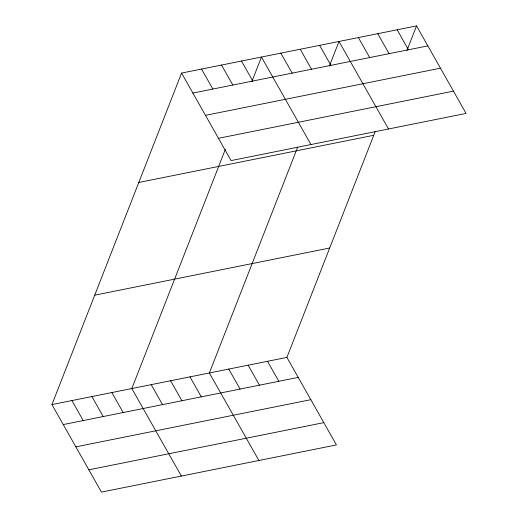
<?xml version="1.0" encoding="UTF-8"?>
<svg xmlns="http://www.w3.org/2000/svg" width="518" height="518" viewBox="0 0 518 518"><rect width="100%" height="100%" fill="white"/><g stroke="black" fill="none" stroke-linecap="round" stroke-linejoin="round"><path stroke-width="0.78" d="M375.22 131.578L286.914 357.407L336.428 444.93L101.457 492.1L51.942 404.577L181.572 73.07L416.543 25.9L466.058 113.423L231.086 160.593L181.572 73.07M225.375 149.313L131.831 388.539L181.352 476.061M251.858 81.591L261.46 57.032L310.981 144.554M297.675 147.144L209.369 372.973L258.89 460.496M329.396 66.026L338.999 41.466L388.519 128.988M406.934 50.46L416.543 25.9M192.877 93.059L427.849 45.888M205.491 115.346L440.455 68.175M218.479 138.306L453.451 91.136M138.792 182.465L373.763 135.295M94.716 295.176L329.688 248.012M51.942 404.577L286.914 357.407M63.248 424.566L298.219 377.395M75.861 446.853L310.832 399.682M88.85 469.813L323.821 422.643M397.157 29.791L408.462 49.78M377.771 33.683L389.076 53.671M358.385 37.574L369.697 57.563M319.612 45.357L330.924 65.346M300.233 49.249L311.538 69.237M280.847 53.14L292.152 73.129M241.485 61.04L252.797 81.028M221.516 65.048L232.822 85.036M201.541 69.056L212.853 89.044M267.528 361.299L278.833 381.287M248.141 365.19L259.447 385.178M228.755 369.081L240.067 389.07M189.983 376.864L201.295 396.853M170.603 380.756L181.909 400.744M151.217 384.647L162.522 404.636M111.856 392.547L123.167 412.535M91.887 396.555L103.192 416.543M71.911 400.563L83.223 420.551"/></g></svg>
